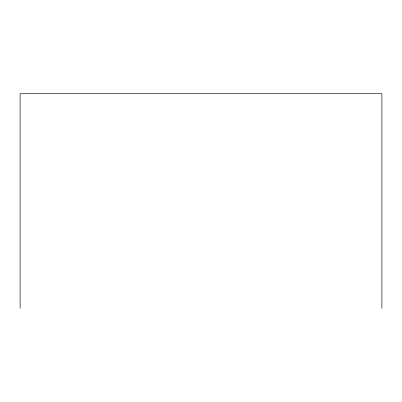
<?xml version="1.0" encoding="UTF-8"?>
<svg xmlns="http://www.w3.org/2000/svg" width="402" height="402" viewBox="0 0 402 402"><rect width="100%" height="100%" fill="white"/><g stroke="black" fill="none" stroke-linecap="round" stroke-linejoin="round"><path stroke-width="0.6" d="M381.9 308.279L381.9 93.721L20.1 93.721L20.1 308.279"/></g></svg>
